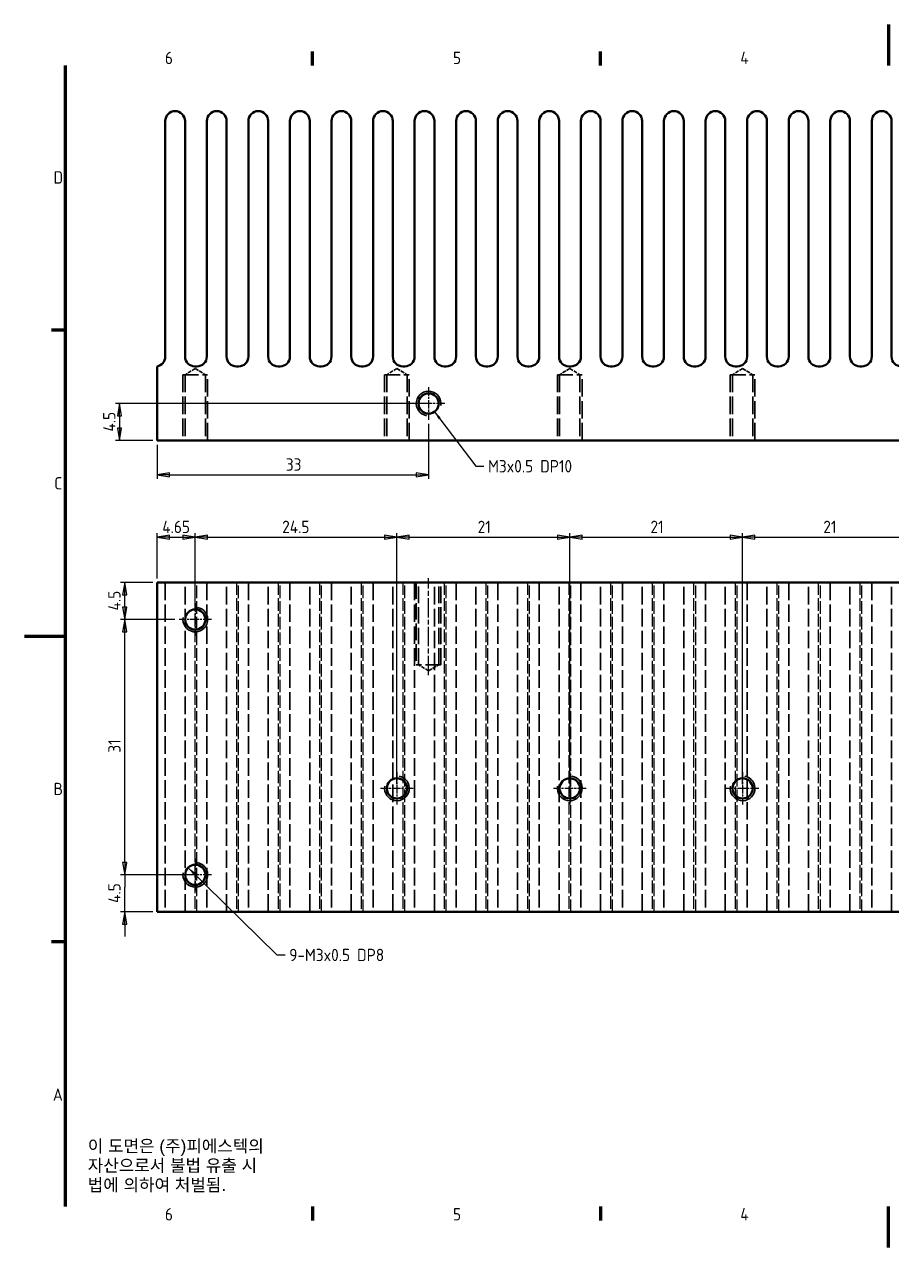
# Model space of a CAD drawing. Header units: millimetres. Extents: x 0 to 210, y 0 to 149.
# Drawn here: x 0 to 105.4, y 0 to 148.5 of the extents above; entities that cross this region are included whole.
import ezdxf

# ---------------------------------------------------------------- set-up
doc = ezdxf.new("R2010")
doc.units = ezdxf.units.MM
doc.header["$LTSCALE"] = 0.5
doc.linetypes.add('CHAIN', pattern=[0.3543, 0.2362, -0.0295, 0.0591, -0.0295])
doc.linetypes.add('DASHED', pattern=[0.2067, 0.1654, -0.0413])
doc.layers.get('0').update_dxf_attribs({"lineweight": 25})
for name, color, linetype, lineweight in [('가려진 것(ISO)', 5, 'DASHED', 35), ('가려진 좁은 것(ISO)', 5, 'DASHED', 25), ('가시적인 것(ISO)', 7, 'Continuous', 50), ('가시적인 좁은 것(ISO)', 1, 'Continuous', 35), ('경계(ISO)', 7, 'Continuous', 70), ('기호(ISO)', 7, 'Continuous', 25), ('중심 표식(ISO)', 1, 'Continuous', 25), ('중심선(ISO)', 1, 'Continuous', 25), ('치수(ISO)', 7, 'Continuous', 25)]:
    doc.layers.add(name, color=color, linetype=linetype, lineweight=lineweight)
doc.styles.add('ISO Proportional', font='arial.ttf')
doc.styles.add('ISO ProportionalPSTEK', font='isocp.shx')
doc.dimstyles.new('PSTEK', dxfattribs={"dimscale": 0.5, "dimtxt": 3, "dimasz": 3, "dimexe": 1, "dimexo": 1, "dimgap": 1, "dimtad": 1, "dimrnd": 1e-08, "dimdsep": 46, "dimtxsty": 'ISO ProportionalPSTEK', "dimblk": 'Filled-1', "dimcen": 0.09, "dimdle": 10, "dimclrd": 3, "dimclre": 3, "dimclrt": 1, "dimadec": 1, "dimazin": 2, "dimtfac": 1, "dimtmove": 0, "dimatfit": 3, "dimfxl": 0, "dimtolj": 1, "dimlwd": -1, "dimlwe": -1, "dimarcsym": 0})
doc.dimstyles.new('PSTEK$7', dxfattribs={"dimscale": 0.5, "dimtxt": 3, "dimasz": 2, "dimexe": 1, "dimexo": 1, "dimgap": 1, "dimtad": 1, "dimrnd": 1e-08, "dimdsep": 46, "dimtxsty": 'ISO ProportionalPSTEK', "dimblk": 'Filled-1', "dimcen": 0.09, "dimdle": 10, "dimclrd": 3, "dimclre": 3, "dimclrt": 1, "dimadec": 1, "dimazin": 2, "dimtfac": 1, "dimtmove": 0, "dimatfit": 3, "dimfxl": 0, "dimtolj": 1, "dimlwd": -1, "dimlwe": -1, "dimarcsym": 0})

# ---------------------------------------------------------------- blocks, each defined once
blk = doc.blocks.new('경계 Default Border')
at = {"layer": '경계(ISO)'}
for p, q in [((70, 287), (70, 290.4)), ((140, 287), (140, 290.4)), ((10, 222.75), (6.6, 222.75)), ((10, 74.25), (6.6, 74.25)), ((70, 10), (70, 6.6)), ((140, 10), (140, 6.6))]:
    blk.add_line(p, q, dxfattribs=at)
at = {"layer": '경계(ISO)', "flags": 128}
for points in [[(210, 297), (210, 287)], [(10, 10), (10, 287)], [(0, 148.5), (10, 148.5)], [(210, 0), (210, 10)]]:
    blk.add_lwpolyline(points, dxfattribs=at)
at = {"layer": '경계(ISO)', "color": 1, "char_height": 3, "attachment_point": 7, "style": 'ISO ProportionalPSTEK'}
for s, insert in [('6', (34.14, 287.37)), ('5', (104.14, 287.37)), ('4', (173.97, 287.4)), ('D', (7.08, 258.35)), ('C', (7.24, 184.1)), ('B', (7.08, 109.85)), ('A', (6.91, 35.62)), ('6', (34.14, 6.57)), ('5', (104.14, 6.57)), ('4', (173.97, 6.6))]:
    blk.add_mtext(s, dxfattribs=dict(at, insert=insert))
blk = doc.blocks.new('Filled-1')
at = {"color": 0}
for p, q in [((0, 0), (-1, 0.167)), ((-1, 0.167), (-1, -0.167)), ((-1, 0), (0, 0)), ((-1, -0.167), (0, 0))]:
    blk.add_line(p, q, dxfattribs=at)
at = {"color": 0, "flags": 128}
blk.add_lwpolyline([(-1, -0.167), (0, 0)], dxfattribs=at)
at = {"color": 0}
blk.add_solid([(-1, -0.167), (0, 0), (-1, 0.167), (-1, -0.167)], dxfattribs=at)
blk = doc.blocks.new('*D14')
at = {"layer": 'Defpoints', "color": 0}
for p in [(12.18, 80.75), (16.11, 80.75), (18.78, 76.25)]:
    blk.add_point(p, dxfattribs=at)
at = {"layer": '치수(ISO)', "color": 3}
for p, q in [((15.61, 80.75), (11.68, 80.75)), ((12.18, 77.75), (12.18, 79.25)), ((18.28, 76.25), (11.68, 76.25))]:
    blk.add_line(p, q, dxfattribs=at)
at = {"layer": '치수(ISO)', "color": 3, "xscale": 1.5, "yscale": 1.5, "zscale": 1.5}
for p, rotation in [((12.18, 80.75), 90), ((12.18, 76.25), 270)]:
    blk.add_blockref('Filled-1', p, dxfattribs=dict(at, rotation=rotation))
at = {"layer": '치수(ISO)', "color": 1, "insert": (10.18, 77.35), "char_height": 1.5, "attachment_point": 1, "rotation": 90, "style": 'ISO ProportionalPSTEK'}
blk.add_mtext('\\A1;4.5', dxfattribs=at)
blk = doc.blocks.new('*D15')
at = {"layer": 'Defpoints', "color": 0}
for p in [(12.18, 76.25), (18.78, 76.25), (20.76, 45.25)]:
    blk.add_point(p, dxfattribs=at)
at = {"layer": '치수(ISO)', "color": 3}
for p, q in [((18.28, 76.25), (11.68, 76.25)), ((12.18, 46.75), (12.18, 74.75)), ((20.26, 45.25), (11.68, 45.25))]:
    blk.add_line(p, q, dxfattribs=at)
at = {"layer": '치수(ISO)', "color": 3, "xscale": 1.5, "yscale": 1.5, "zscale": 1.5}
for p, rotation in [((12.18, 76.25), 90), ((12.18, 45.25), 270)]:
    blk.add_blockref('Filled-1', p, dxfattribs=dict(at, rotation=rotation))
at = {"layer": '치수(ISO)', "color": 1, "insert": (10.18, 60.08), "char_height": 1.5, "attachment_point": 1, "rotation": 90, "style": 'ISO ProportionalPSTEK'}
blk.add_mtext('\\A1;31', dxfattribs=at)
blk = doc.blocks.new('*D16')
at = {"layer": 'Defpoints', "color": 0}
for p in [(12.18, 45.25), (20.76, 45.25), (16.11, 40.75)]:
    blk.add_point(p, dxfattribs=at)
at = {"layer": '치수(ISO)', "color": 3}
for p, q in [((12.18, 46.75), (12.18, 48.25)), ((20.26, 45.25), (11.68, 45.25)), ((12.18, 45.25), (12.18, 43.75)), ((12.18, 42.25), (12.18, 43.75)), ((12.18, 40.75), (12.18, 42.25)), ((15.61, 40.75), (11.68, 40.75)), ((12.18, 39.25), (12.18, 37.75))]:
    blk.add_line(p, q, dxfattribs=at)
at = {"layer": '치수(ISO)', "color": 3, "xscale": 1.5, "yscale": 1.5, "zscale": 1.5}
for p, rotation in [((12.18, 45.25), 270), ((12.18, 40.75), 90)]:
    blk.add_blockref('Filled-1', p, dxfattribs=dict(at, rotation=rotation))
at = {"layer": '치수(ISO)', "color": 1, "insert": (10.18, 41.84), "char_height": 1.5, "attachment_point": 1, "rotation": 90, "style": 'ISO ProportionalPSTEK'}
blk.add_mtext('\\A1;4.5', dxfattribs=at)
blk = doc.blocks.new('*D17')
at = {"layer": 'Defpoints', "color": 0}
for p in [(20.76, 86.25), (16.11, 80.75), (20.76, 78.23)]:
    blk.add_point(p, dxfattribs=at)
at = {"layer": '치수(ISO)', "color": 3}
for p, q in [((16.11, 81.25), (16.11, 86.75)), ((17.61, 86.25), (19.26, 86.25)), ((20.76, 78.73), (20.76, 86.75))]:
    blk.add_line(p, q, dxfattribs=at)
at = {"layer": '치수(ISO)', "color": 3, "xscale": 1.5, "yscale": 1.5, "zscale": 1.5, "rotation": 180}
blk.add_blockref('Filled-1', (16.11, 86.25), dxfattribs=at)
at = {"layer": '치수(ISO)', "color": 3, "xscale": 1.5, "yscale": 1.5, "zscale": 1.5}
blk.add_blockref('Filled-1', (20.76, 86.25), dxfattribs=at)
at = {"layer": '치수(ISO)', "color": 1, "insert": (16.75, 88.25), "char_height": 1.5, "attachment_point": 1, "style": 'ISO ProportionalPSTEK'}
blk.add_mtext('\\A1;4.65', dxfattribs=at)
blk = doc.blocks.new('*D18')
at = {"layer": 'Defpoints', "color": 0}
for p in [(45.26, 86.25), (20.76, 78.23), (45.26, 55.75)]:
    blk.add_point(p, dxfattribs=at)
at = {"layer": '치수(ISO)', "color": 3}
for p, q in [((20.76, 78.73), (20.76, 86.75)), ((22.26, 86.25), (43.76, 86.25)), ((45.26, 56.25), (45.26, 86.75))]:
    blk.add_line(p, q, dxfattribs=at)
at = {"layer": '치수(ISO)', "color": 3, "xscale": 1.5, "yscale": 1.5, "zscale": 1.5, "rotation": 180}
blk.add_blockref('Filled-1', (20.76, 86.25), dxfattribs=at)
at = {"layer": '치수(ISO)', "color": 3, "xscale": 1.5, "yscale": 1.5, "zscale": 1.5}
blk.add_blockref('Filled-1', (45.26, 86.25), dxfattribs=at)
at = {"layer": '치수(ISO)', "color": 1, "insert": (31.32, 88.25), "char_height": 1.5, "attachment_point": 1, "style": 'ISO ProportionalPSTEK'}
blk.add_mtext('\\A1;24.5', dxfattribs=at)
blk = doc.blocks.new('*D19')
at = {"layer": 'Defpoints', "color": 0}
for p in [(66.26, 86.25), (45.26, 55.75), (66.26, 55.75)]:
    blk.add_point(p, dxfattribs=at)
at = {"layer": '치수(ISO)', "color": 3}
for p, q in [((45.26, 56.25), (45.26, 86.75)), ((46.76, 86.25), (64.76, 86.25)), ((66.26, 56.25), (66.26, 86.75))]:
    blk.add_line(p, q, dxfattribs=at)
at = {"layer": '치수(ISO)', "color": 3, "xscale": 1.5, "yscale": 1.5, "zscale": 1.5, "rotation": 180}
blk.add_blockref('Filled-1', (45.26, 86.25), dxfattribs=at)
at = {"layer": '치수(ISO)', "color": 3, "xscale": 1.5, "yscale": 1.5, "zscale": 1.5}
blk.add_blockref('Filled-1', (66.26, 86.25), dxfattribs=at)
at = {"layer": '치수(ISO)', "color": 1, "insert": (55.07, 88.25), "char_height": 1.5, "attachment_point": 1, "style": 'ISO ProportionalPSTEK'}
blk.add_mtext('\\A1;21', dxfattribs=at)
blk = doc.blocks.new('*D20')
at = {"layer": 'Defpoints', "color": 0}
for p in [(87.26, 86.25), (66.26, 55.75), (87.26, 55.75)]:
    blk.add_point(p, dxfattribs=at)
at = {"layer": '치수(ISO)', "color": 3}
for p, q in [((66.26, 56.25), (66.26, 86.75)), ((67.76, 86.25), (85.76, 86.25)), ((87.26, 56.25), (87.26, 86.75))]:
    blk.add_line(p, q, dxfattribs=at)
at = {"layer": '치수(ISO)', "color": 3, "xscale": 1.5, "yscale": 1.5, "zscale": 1.5, "rotation": 180}
blk.add_blockref('Filled-1', (66.26, 86.25), dxfattribs=at)
at = {"layer": '치수(ISO)', "color": 3, "xscale": 1.5, "yscale": 1.5, "zscale": 1.5}
blk.add_blockref('Filled-1', (87.26, 86.25), dxfattribs=at)
at = {"layer": '치수(ISO)', "color": 1, "insert": (76.07, 88.25), "char_height": 1.5, "attachment_point": 1, "style": 'ISO ProportionalPSTEK'}
blk.add_mtext('\\A1;21', dxfattribs=at)
blk = doc.blocks.new('*D21')
at = {"layer": 'Defpoints', "color": 0}
for p in [(108.26, 86.25), (87.26, 55.75), (108.26, 55.75)]:
    blk.add_point(p, dxfattribs=at)
at = {"layer": '치수(ISO)', "color": 3}
for p, q in [((87.26, 56.25), (87.26, 86.75)), ((88.76, 86.25), (106.76, 86.25)), ((108.26, 56.25), (108.26, 86.75))]:
    blk.add_line(p, q, dxfattribs=at)
at = {"layer": '치수(ISO)', "color": 3, "xscale": 1.5, "yscale": 1.5, "zscale": 1.5, "rotation": 180}
blk.add_blockref('Filled-1', (87.26, 86.25), dxfattribs=at)
at = {"layer": '치수(ISO)', "color": 3, "xscale": 1.5, "yscale": 1.5, "zscale": 1.5}
blk.add_blockref('Filled-1', (108.26, 86.25), dxfattribs=at)
at = {"layer": '치수(ISO)', "color": 1, "insert": (97.07, 88.25), "char_height": 1.5, "attachment_point": 1, "style": 'ISO ProportionalPSTEK'}
blk.add_mtext('\\A1;21', dxfattribs=at)
blk = doc.blocks.new('*D25')
at = {"layer": 'Defpoints', "color": 0}
for p in [(49.11, 100.5), (16.11, 97.98), (49.11, 93.82)]:
    blk.add_point(p, dxfattribs=at)
at = {"layer": '치수(ISO)', "color": 3}
for p, q in [((49.11, 100), (49.11, 93.32)), ((16.11, 97.48), (16.11, 93.32)), ((17.61, 93.82), (47.61, 93.82))]:
    blk.add_line(p, q, dxfattribs=at)
at = {"layer": '치수(ISO)', "color": 3, "xscale": 1.5, "yscale": 1.5, "zscale": 1.5, "rotation": 180}
blk.add_blockref('Filled-1', (16.11, 93.82), dxfattribs=at)
at = {"layer": '치수(ISO)', "color": 3, "xscale": 1.5, "yscale": 1.5, "zscale": 1.5}
blk.add_blockref('Filled-1', (49.11, 93.82), dxfattribs=at)
at = {"layer": '치수(ISO)', "color": 1, "insert": (31.76, 95.82), "char_height": 1.5, "attachment_point": 1, "style": 'ISO ProportionalPSTEK'}
blk.add_mtext('\\A1;33', dxfattribs=at)
blk = doc.blocks.new('*D26')
at = {"layer": 'Defpoints', "color": 0}
for p in [(49.11, 102.48), (11.56, 97.98), (16.11, 97.98)]:
    blk.add_point(p, dxfattribs=at)
at = {"layer": '치수(ISO)', "color": 3}
for p, q in [((48.61, 102.48), (11.06, 102.48)), ((11.56, 100.98), (11.56, 99.48)), ((15.61, 97.98), (11.06, 97.98))]:
    blk.add_line(p, q, dxfattribs=at)
at = {"layer": '치수(ISO)', "color": 3, "xscale": 1.5, "yscale": 1.5, "zscale": 1.5}
for p, rotation in [((11.56, 102.48), 90), ((11.56, 97.98), 270)]:
    blk.add_blockref('Filled-1', p, dxfattribs=dict(at, rotation=rotation))
at = {"layer": '치수(ISO)', "color": 1, "insert": (9.56, 99.07), "char_height": 1.5, "attachment_point": 1, "rotation": 90, "style": 'ISO ProportionalPSTEK'}
blk.add_mtext('\\A1;4.5', dxfattribs=at)

msp = doc.modelspace()

# ---------------------------------------------------------------- linework, layer by layer
at = {"layer": '가려진 것(ISO)', "ltscale": 25.80229}
for p, q in [((19.262, 105.979), (19.262, 97.979)), ((19.532, 105.979), (19.532, 97.979)), ((21.991, 105.979), (21.991, 97.979)), ((22.262, 97.979), (22.262, 105.979)), ((43.763, 105.979), (43.763, 97.979)), ((44.033, 105.979), (44.033, 97.979)), ((46.492, 105.979), (46.492, 97.979)), ((46.763, 97.979), (46.763, 105.979)), ((64.762, 105.979), (64.762, 97.979)), ((65.033, 105.979), (65.033, 97.979)), ((67.492, 105.979), (67.492, 97.979)), ((67.762, 97.979), (67.762, 105.979)), ((85.761, 105.979), (85.761, 97.979)), ((86.032, 105.979), (86.032, 97.979)), ((88.491, 105.979), (88.491, 97.979)), ((88.761, 97.979), (88.761, 105.979)), ((17.111, 80.753), (17.111, 40.753)), ((19.511, 40.753), (19.511, 80.753)), ((22.161, 80.753), (22.161, 40.753)), ((24.561, 40.753), (24.561, 80.753)), ((27.211, 80.753), (27.211, 40.753)), ((29.611, 40.753), (29.611, 80.753)), ((32.261, 80.753), (32.261, 40.753)), ((34.661, 40.753), (34.661, 80.753)), ((37.311, 80.753), (37.311, 40.753)), ((39.711, 40.753), (39.711, 80.753)), ((42.361, 80.753), (42.361, 40.753)), ((44.761, 40.753), (44.761, 80.753)), ((47.411, 80.753), (47.411, 40.753)), ((49.811, 40.753), (49.811, 80.753)), ((52.461, 80.753), (52.461, 40.753)), ((54.861, 40.753), (54.861, 80.753)), ((57.511, 80.753), (57.511, 40.753)), ((59.911, 40.753), (59.911, 80.753)), ((62.561, 80.753), (62.561, 40.753)), ((64.961, 40.753), (64.961, 80.753)), ((67.611, 80.753), (67.611, 40.753)), ((70.011, 40.753), (70.011, 80.753)), ((72.661, 80.753), (72.661, 40.753)), ((75.061, 40.753), (75.061, 80.753)), ((77.711, 80.753), (77.711, 40.753)), ((80.111, 40.753), (80.111, 80.753)), ((82.761, 80.753), (82.761, 40.753)), ((85.161, 40.753), (85.161, 80.753)), ((87.811, 80.753), (87.811, 40.753)), ((90.211, 40.753), (90.211, 80.753)), ((92.861, 80.753), (92.861, 40.753)), ((95.261, 40.753), (95.261, 80.753)), ((97.911, 80.753), (97.911, 40.753)), ((100.311, 40.753), (100.311, 80.753)), ((102.961, 80.753), (102.961, 40.753)), ((105.361, 40.753), (105.361, 80.753))]:
    msp.add_line(p, q, dxfattribs=at)
at = {"layer": '가려진 것(ISO)', "ltscale": 22.798204}
for p, q in [((19.262, 105.979), (22.262, 105.979)), ((43.763, 105.979), (46.763, 105.979)), ((64.762, 105.979), (67.762, 105.979)), ((85.761, 105.979), (88.761, 105.979)), ((50.611, 70.753), (47.611, 70.753))]:
    msp.add_line(p, q, dxfattribs=at)
at = {"layer": '가려진 것(ISO)', "ltscale": 5.464001}
for p, q in [((20.762, 106.717), (19.532, 105.979)), ((20.762, 106.717), (21.991, 105.979)), ((45.263, 106.717), (44.033, 105.979)), ((45.263, 106.717), (46.492, 105.979)), ((66.262, 106.717), (65.033, 105.979)), ((66.262, 106.717), (67.492, 105.979)), ((87.261, 106.717), (86.032, 105.979)), ((87.261, 106.717), (88.491, 105.979)), ((49.111, 70.014), (47.882, 70.753)), ((49.111, 70.014), (50.341, 70.753))]:
    msp.add_line(p, q, dxfattribs=at)
at = {"layer": '가려진 것(ISO)', "ltscale": 24.189648}
for p, q in [((47.611, 80.753), (47.611, 70.753)), ((47.882, 70.753), (47.882, 80.753)), ((50.341, 70.753), (50.341, 80.753)), ((50.611, 70.753), (50.611, 80.753))]:
    msp.add_line(p, q, dxfattribs=at)
at = {"layer": '가려진 좁은 것(ISO)', "ltscale": 18.430206}
for p, q in [((20.711, 80.753), (20.711, 40.753)), ((20.961, 40.753), (20.961, 80.753)), ((25.761, 80.753), (25.761, 40.753)), ((26.011, 40.753), (26.011, 80.753)), ((30.811, 80.753), (30.811, 40.753)), ((31.061, 40.753), (31.061, 80.753)), ((35.861, 80.753), (35.861, 40.753)), ((36.111, 40.753), (36.111, 80.753)), ((40.911, 80.753), (40.911, 40.753)), ((41.161, 40.753), (41.161, 80.753)), ((45.961, 80.753), (45.961, 40.753)), ((46.211, 40.753), (46.211, 80.753)), ((51.011, 80.753), (51.011, 40.753)), ((51.261, 40.753), (51.261, 80.753)), ((56.061, 80.753), (56.061, 40.753)), ((56.311, 40.753), (56.311, 80.753)), ((61.111, 80.753), (61.111, 40.753)), ((61.361, 40.753), (61.361, 80.753)), ((66.161, 80.753), (66.161, 40.753)), ((66.411, 40.753), (66.411, 80.753)), ((71.211, 80.753), (71.211, 40.753)), ((71.461, 40.753), (71.461, 80.753)), ((76.261, 80.753), (76.261, 40.753)), ((76.511, 40.753), (76.511, 80.753)), ((81.311, 80.753), (81.311, 40.753)), ((81.561, 40.753), (81.561, 80.753)), ((86.361, 80.753), (86.361, 40.753)), ((86.611, 40.753), (86.611, 80.753)), ((91.411, 80.753), (91.411, 40.753)), ((91.661, 40.753), (91.661, 80.753)), ((96.461, 80.753), (96.461, 40.753)), ((96.711, 40.753), (96.711, 80.753)), ((101.511, 80.753), (101.511, 40.753)), ((101.761, 40.753), (101.761, 80.753))]:
    msp.add_line(p, q, dxfattribs=at)
at = {"layer": '가시적인 것(ISO)'}
for p, q in [((17.111, 136.779), (17.111, 108.162)), ((19.511, 108.179), (19.511, 136.779)), ((22.161, 136.779), (22.161, 108.179)), ((24.561, 108.179), (24.561, 136.779)), ((27.211, 136.779), (27.211, 108.179)), ((29.611, 108.179), (29.611, 136.779)), ((32.261, 136.779), (32.261, 108.179)), ((34.661, 108.179), (34.661, 136.779)), ((37.311, 136.779), (37.311, 108.179)), ((39.711, 108.179), (39.711, 136.779)), ((42.361, 136.779), (42.361, 108.179)), ((44.761, 108.179), (44.761, 136.779)), ((47.411, 136.779), (47.411, 108.179)), ((49.811, 108.179), (49.811, 136.779)), ((52.461, 136.779), (52.461, 108.179)), ((54.861, 108.179), (54.861, 136.779)), ((57.511, 136.779), (57.511, 108.179)), ((59.911, 108.179), (59.911, 136.779)), ((62.561, 136.779), (62.561, 108.179)), ((64.961, 108.179), (64.961, 136.779)), ((67.611, 136.779), (67.611, 108.179)), ((70.011, 108.179), (70.011, 136.779)), ((72.661, 136.779), (72.661, 108.179)), ((75.061, 108.179), (75.061, 136.779)), ((77.711, 136.779), (77.711, 108.179)), ((80.111, 108.179), (80.111, 136.779)), ((82.761, 136.779), (82.761, 108.179)), ((85.161, 108.179), (85.161, 136.779)), ((87.811, 136.779), (87.811, 108.179)), ((90.211, 108.179), (90.211, 136.779)), ((92.861, 136.779), (92.861, 108.179)), ((95.261, 108.179), (95.261, 136.779)), ((97.911, 136.779), (97.911, 108.179)), ((100.311, 108.179), (100.311, 136.779)), ((102.961, 136.779), (102.961, 108.179)), ((105.361, 108.179), (105.361, 136.779)), ((16.111, 97.979), (16.111, 106.979)), ((20.711, 106.979), (20.961, 106.979)), ((25.761, 106.979), (26.011, 106.979)), ((30.811, 106.979), (31.061, 106.979)), ((35.861, 106.979), (36.111, 106.979)), ((40.911, 106.979), (41.161, 106.979)), ((45.961, 106.979), (46.211, 106.979)), ((51.011, 106.979), (51.261, 106.979)), ((56.061, 106.979), (56.311, 106.979)), ((61.111, 106.979), (61.361, 106.979)), ((66.161, 106.979), (66.411, 106.979)), ((71.211, 106.979), (71.461, 106.979)), ((76.261, 106.979), (76.511, 106.979)), ((81.311, 106.979), (81.561, 106.979)), ((86.361, 106.979), (86.611, 106.979)), ((91.411, 106.979), (91.661, 106.979)), ((96.461, 106.979), (96.711, 106.979)), ((101.511, 106.979), (101.761, 106.979)), ((142.411, 97.979), (16.111, 97.979)), ((142.411, 80.753), (16.111, 80.753)), ((16.111, 80.753), (16.111, 40.753)), ((16.111, 40.753), (142.411, 40.753))]:
    msp.add_line(p, q, dxfattribs=at)
for centre in [(49.111, 102.479), (20.762, 76.252), (45.263, 55.753), (66.262, 55.753), (87.261, 55.753), (20.762, 45.253)]:
    msp.add_circle(centre, 1.23, dxfattribs=at)
for centre, start, end in [((18.311, 136.779), 0, 180), ((23.361, 136.779), 0, 180), ((28.411, 136.779), 0, 180), ((33.461, 136.779), 0, 180), ((38.511, 136.779), 0, 180), ((43.561, 136.779), 0, 180), ((48.611, 136.779), 0, 180), ((53.661, 136.779), 0, 180), ((58.711, 136.779), 0, 180), ((63.761, 136.779), 0, 180), ((68.811, 136.779), 0, 180), ((73.861, 136.779), 0, 180), ((78.911, 136.779), 0, 180), ((83.961, 136.779), 0, 180), ((89.011, 136.779), 0, 180), ((94.061, 136.779), 0, 180), ((99.111, 136.779), 0, 180), ((104.161, 136.779), 0, 180), ((15.911, 108.162), 279.59407, 0), ((20.711, 108.179), 180, 270), ((20.961, 108.179), 270, 0), ((25.761, 108.179), 180, 270), ((26.011, 108.179), 270, 0), ((30.811, 108.179), 180, 270), ((31.061, 108.179), 270, 0), ((35.861, 108.179), 180, 270), ((36.111, 108.179), 270, 0), ((40.911, 108.179), 180, 270), ((41.161, 108.179), 270, 0), ((45.961, 108.179), 180, 270), ((46.211, 108.179), 270, 0), ((51.011, 108.179), 180, 270), ((51.261, 108.179), 270, 0), ((56.061, 108.179), 180, 270), ((56.311, 108.179), 270, 0), ((61.111, 108.179), 180, 270), ((61.361, 108.179), 270, 0), ((66.161, 108.179), 180, 270), ((66.411, 108.179), 270, 0), ((71.211, 108.179), 180, 270), ((71.461, 108.179), 270, 0), ((76.261, 108.179), 180, 270), ((76.511, 108.179), 270, 0), ((81.311, 108.179), 180, 270), ((81.561, 108.179), 270, 0), ((86.361, 108.179), 180, 270), ((86.611, 108.179), 270, 0), ((91.411, 108.179), 180, 270), ((91.661, 108.179), 270, 0), ((96.461, 108.179), 180, 270), ((96.711, 108.179), 270, 0), ((101.511, 108.179), 180, 270), ((101.761, 108.179), 270, 0), ((106.561, 108.179), 180, 270)]:
    msp.add_arc(centre, 1.2, start, end, dxfattribs=at)
at = {"layer": '가시적인 좁은 것(ISO)'}
for centre, start, end in [((49.111, 102.479), 350, 260), ((20.762, 76.252), 170, 80), ((45.263, 55.753), 170, 80), ((66.262, 55.753), 170, 80), ((87.261, 55.753), 170, 80), ((20.762, 45.253), 170, 80)]:
    msp.add_arc(centre, 1.5, start, end, dxfattribs=at)
at = {"layer": '중심 표식(ISO)', "linetype": 'CHAIN', "ltscale": 8.79844}
for p, q in [((49.111, 104.458), (49.111, 100.499)), ((51.091, 102.479), (47.132, 102.479)), ((20.762, 78.232), (20.762, 74.273)), ((22.741, 76.252), (18.782, 76.252)), ((45.263, 57.732), (45.263, 53.773)), ((66.262, 57.732), (66.262, 53.773)), ((87.261, 57.732), (87.261, 53.773)), ((47.242, 55.753), (43.283, 55.753)), ((68.242, 55.753), (64.283, 55.753)), ((89.241, 55.753), (85.282, 55.753)), ((20.762, 47.232), (20.762, 43.273)), ((22.741, 45.253), (18.782, 45.253))]:
    msp.add_line(p, q, dxfattribs=at)
at = {"layer": '중심선(ISO)', "linetype": 'CHAIN', "ltscale": 19.757267}
msp.add_line((49.111, 69.514), (49.111, 81.253), dxfattribs=at)

# ---------------------------------------------------------------- block references
at = {"xscale": 0.5, "yscale": 0.5, "zscale": 0.5}
msp.add_blockref('경계 Default Border', (0, 0), dxfattribs=at)

# ---------------------------------------------------------------- texts
at = {"layer": '기호(ISO)', "color": 1, "char_height": 1.5, "attachment_point": 1, "line_spacing_factor": 0.525, "style": 'ISO ProportionalPSTEK'}
for s, insert, width in [('{M3x0.5 DP10}', (56.335, 95.613), 12.12361), ('{9-M3x0.5 DP8}', (32.176, 36.27), 13.64042)]:
    msp.add_mtext(s, dxfattribs=dict(at, insert=insert, width=width))
at = {"layer": '기호(ISO)', "color": 7, "insert": (7.697, 13.078), "char_height": 1.5, "width": 25.62007, "attachment_point": 1, "line_spacing_factor": 0.944221, "style": 'ISO Proportional'}
msp.add_mtext('{\\fArial|b0|i0;이 도면은 (주)피에스텍의\\P자산으로서 불법 유출 시 \\P법에 의하여 처벌됨.}', dxfattribs=at)

# ---------------------------------------------------------------- dimensions: what is measured, and where the dimension line sits
at = {"layer": '치수(ISO)', "color": 3}
for base, p1, p2, angle, override, picture, middle in [((11.565, 97.979), (49.111, 102.479), (16.111, 97.979), 90, {"dimdec": 2, "dimtp": 0, "dimtm": 0, "dimtdec": 2, "dimtofl": 0, "dimatfit": 1}, '*D26', (11.565, 100.229)), ((20.762, 86.252), (16.111, 80.753), (20.762, 78.232), 180, {"dimdec": 2, "dimblk2": 'Filled-1', "dimsah": 1, "dimtp": 0, "dimtm": 0, "dimtdec": 2, "dimtofl": 0, "dimatfit": 1}, '*D17', (18.432, 86.252)), ((45.263, 86.252), (20.762, 78.232), (45.263, 55.753), 180, {"dimdec": 2, "dimblk1": 'Filled-1', "dimblk2": 'Filled-1', "dimsah": 1, "dimtp": 0, "dimtm": 0, "dimtdec": 2, "dimtofl": 0, "dimatfit": 1}, '*D18', (33.017, 86.252)), ((66.262, 86.252), (45.263, 55.753), (66.262, 55.753), 180, {"dimdec": 2, "dimblk1": 'Filled-1', "dimblk2": 'Filled-1', "dimsah": 1, "dimtp": 0, "dimtm": 0, "dimtdec": 2, "dimtofl": 0, "dimatfit": 1}, '*D19', (55.767, 86.252)), ((87.261, 86.252), (66.262, 55.753), (87.261, 55.753), 180, {"dimdec": 2, "dimblk1": 'Filled-1', "dimblk2": 'Filled-1', "dimsah": 1, "dimtp": 0, "dimtm": 0, "dimtdec": 2, "dimtofl": 0, "dimatfit": 1}, '*D20', (76.767, 86.252)), ((108.262, 86.252), (87.261, 55.753), (108.262, 55.753), 180, {"dimdec": 2, "dimblk1": 'Filled-1', "dimblk2": 'Filled-1', "dimsah": 1, "dimtp": 0, "dimtm": 0, "dimtdec": 2, "dimtofl": 0, "dimatfit": 1}, '*D21', (97.766, 86.252)), ((12.183, 80.753), (18.782, 76.252), (16.111, 80.753), 90, {"dimdec": 2, "dimblk1": 'Filled-1', "dimsah": 1, "dimtp": 0, "dimtm": 0, "dimtdec": 2, "dimtofl": 0, "dimatfit": 1}, '*D14', (12.183, 78.508)), ((12.183, 76.252), (20.762, 45.253), (18.782, 76.252), 90, {"dimdec": 2, "dimblk1": 'Filled-1', "dimblk2": 'Filled-1', "dimsah": 1, "dimtp": 0, "dimtm": 0, "dimtdec": 2, "dimtofl": 0, "dimatfit": 1}, '*D15', (12.183, 60.757)), ((12.183, 45.253), (16.111, 40.753), (20.762, 45.253), 90, {"dimdec": 2, "dimblk2": 'Filled-1', "dimsah": 1, "dimtp": 0, "dimtm": 0, "dimtdec": 2, "dimtofl": 0}, '*D16', (12.183, 42.998))]:
    dim = msp.add_linear_dim(base=base, p1=p1, p2=p2, angle=angle, dimstyle='PSTEK', override=override, dxfattribs=at)
    dim.commit()
    dim.dimension.update_dxf_attribs({"geometry": picture, "text_midpoint": middle, "dimtype": 160})
dim = msp.add_linear_dim(base=(49.111, 93.824), p1=(16.111, 97.979), p2=(49.111, 100.499), dimstyle='PSTEK', override={"dimdec": 2, "dimtp": 0, "dimtm": 0, "dimtdec": 2, "dimtofl": 0, "dimatfit": 1}, dxfattribs=at)
dim.commit()
dim.dimension.update_dxf_attribs({"geometry": '*D25', "text_midpoint": (32.611, 93.824), "dimtype": 160})

# ---------------------------------------------------------------- leaders
at = {"layer": '기호(ISO)', "color": 3, "annotation_type": 0, "has_hookline": 1, "hookline_direction": 0}
for points, text_width in [([(49.834, 101.484), (54.835, 94.863), (55.835, 94.863)], 10.351), ([(19.893, 46.122), (30.676, 35.52), (31.676, 35.52)], 11.762)]:
    msp.add_leader(points, dimstyle='PSTEK$7', override={"dimtad": 0}, dxfattribs=dict(at, text_width=text_width))

doc.saveas('drawing.dxf')
